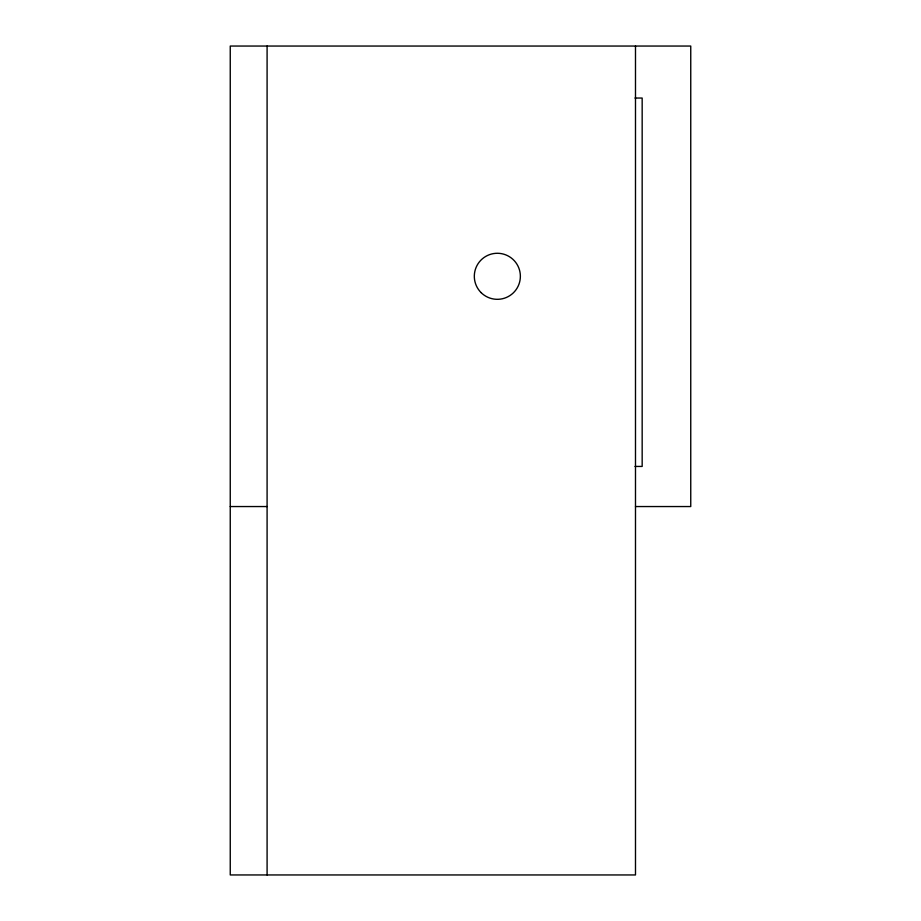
<?xml version="1.0" encoding="UTF-8"?>
<svg xmlns="http://www.w3.org/2000/svg" width="921" height="921" viewBox="0 0 921 921"><rect width="100%" height="100%" fill="white"/><g stroke="black" fill="none" stroke-linecap="round" stroke-linejoin="round"><path stroke-width="1.38" d="M634.972 98.04L642.167 98.04L642.167 466.44L634.972 466.44M230.25 506.55L267.09 506.55M635.49 506.55L690.75 506.55L690.75 46.05L230.25 46.05L230.25 874.95L635.49 874.95L635.49 46.05M267.09 46.05L267.09 874.95M481.061 292.579A23.025 23.025 0 0 0 519.582 282.263A23.025 23.025 0 0 0 491.377 254.058A23.025 23.025 0 0 0 481.061 292.579"/></g></svg>
